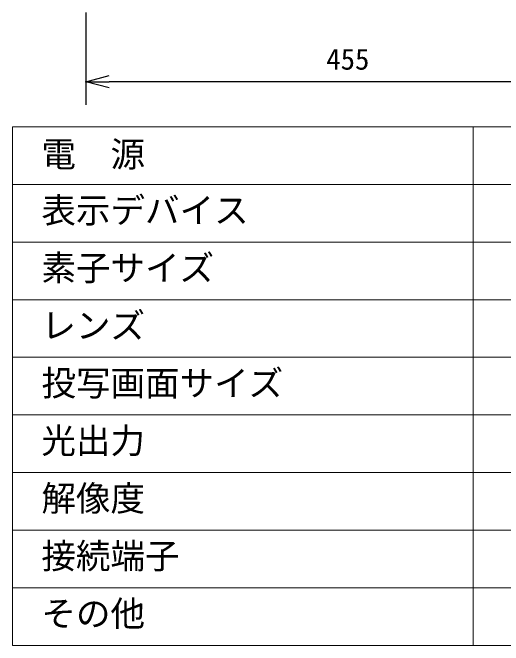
# Model space of a CAD drawing. Units: millimetres, scale not verified. Extents: x -63 to 62, y -57 to 57.
# Drawn here: x -62.5 to -19.9, y -56.5 to -1.6 of the extents above; entities that cross this region are included whole.
import ezdxf
from ezdxf.enums import TextEntityAlignment as Align

# ---------------------------------------------------------------- set-up
doc = ezdxf.new("R2010")
doc.units = ezdxf.units.MM
doc.header["$LTSCALE"] = 0.125
doc.header["$PDMODE"] = 32
doc.header["$PDSIZE"] = 0.0625
for name, color, linetype in [('0-0_0', 7, 'Continuous'), ('0-1_DEFPOINTS', 7, 'Continuous'), ('0-3_MOJI1', 7, 'Continuous'), ('0-5_SUNPO', 7, 'Continuous')]:
    doc.layers.add(name, color=color, linetype=linetype)
doc.layers.add('0-2_WAKU', color=1, linetype='Continuous', lineweight=18)
doc.styles.add('ＭＳ ゴシック', font='')
doc.styles.get('ＭＳ ゴシック').set_extended_font_data('MS Gothic')

# ---------------------------------------------------------------- blocks, each defined once
blk = doc.blocks.new('_OPEN30')
at = {"layer": '0-0_0'}
blk.add_line((0, 0), (-1, 0), dxfattribs=at)
blk.add_lwpolyline([(-1, 0.26795), (0, 0), (-1, -0.26795)], dxfattribs=at)
blk = doc.blocks.new('D6')
at = {"layer": '0-1_DEFPOINTS'}
blk.add_point((-56.4661, -5.1949), dxfattribs=at)
at = {"layer": '0-5_SUNPO'}
for p, q in [((-56.4661, 0.8051), (-56.4661, -7.1949)), ((-12.9722, -5.1949), (-54.4661, -5.1949))]:
    blk.add_line(p, q, dxfattribs=at)
at = {"layer": '0-5_SUNPO', "xscale": 2, "yscale": 2, "rotation": 180}
blk.add_blockref('_OPEN30', (-56.4661, -5.1949), dxfattribs=at)
at = {"layer": '0-5_SUNPO', "style": 'ＭＳ ゴシック'}
blk.add_text('455', height=1.833, dxfattribs=at).set_placement((-35.5941, -4.6949), align=Align.BOTTOM_LEFT)

msp = doc.modelspace()

# ---------------------------------------------------------------- linework, layer by layer
at = {"layer": '0-2_WAKU', "color": 4}
for p, q in [((62.4659, -11.5032), (-62.5341, -11.5032)), ((-62.5341, -11.5032), (-62.5341, -56.5032)), ((-22.5341, -56.5032), (-22.5341, -11.5032)), ((-62.5341, -56.5032), (62.4659, -56.5032))]:
    msp.add_line(p, q, dxfattribs=at)
at = {"layer": '0-2_WAKU'}
for p, q in [((-62.5341, -16.5032), (62.4659, -16.5032)), ((-62.5341, -21.5032), (62.4659, -21.5032)), ((-62.5341, -26.5032), (62.4659, -26.5032)), ((-62.5341, -31.5032), (62.4659, -31.5032)), ((-62.5341, -36.5032), (62.4659, -36.5032)), ((-62.5341, -41.5032), (62.4659, -41.5032)), ((-62.5341, -46.5032), (62.4659, -46.5032)), ((-62.5341, -51.5032), (62.4659, -51.5032))]:
    msp.add_line(p, q, dxfattribs=at)

# ---------------------------------------------------------------- block references
at = {"layer": '0-5_SUNPO'}
msp.add_blockref('D6', (0.3026, -2.3976), dxfattribs=at)

# ---------------------------------------------------------------- texts
at = {"layer": '0-3_MOJI1', "style": 'ＭＳ ゴシック'}
for s, p in [('電\u3000源', (-60.0341, -15.6352)), ('表示デバイス', (-60.0341, -20.5032)), ('素子サイズ', (-60.0341, -25.5032)), ('レンズ', (-60.0341, -30.5032)), ('投写画面サイズ', (-60.0341, -35.5032)), ('光出力', (-60.0341, -40.5032)), ('解像度', (-60.0341, -45.5032)), ('接続端子', (-60.0341, -50.5032)), ('その他', (-60.0341, -55.5032))]:
    msp.add_text(s, height=2.199, dxfattribs=at).set_placement(p, align=Align.BOTTOM_LEFT)

doc.saveas('drawing.dxf')
